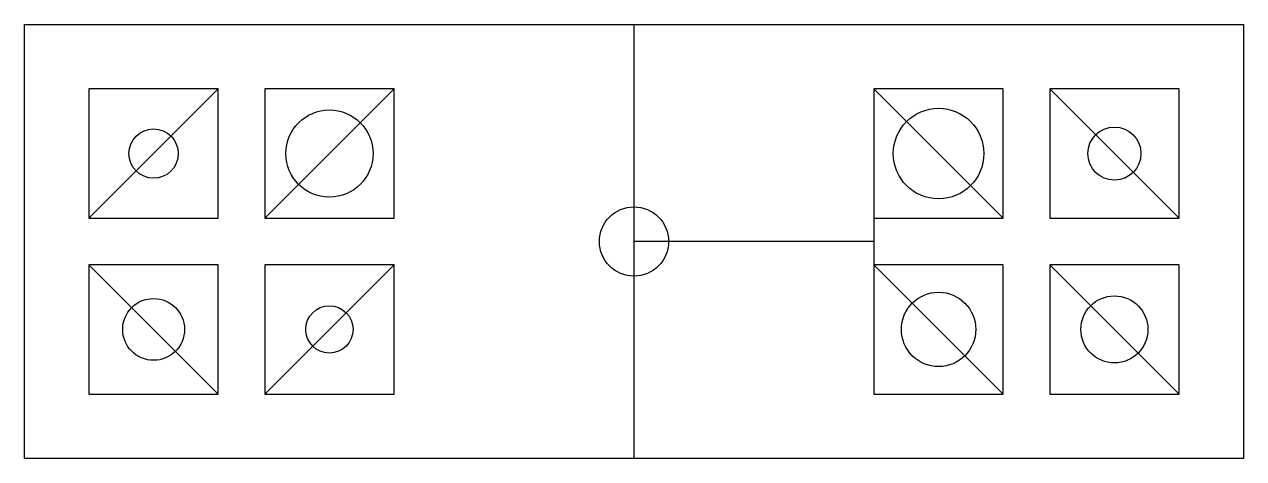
# Model space of a CAD drawing. Header units: millimetres. Extents: x 0 to 132, y -47 to 0.
import ezdxf

# ---------------------------------------------------------------- set-up
doc = ezdxf.new("R2010")
doc.units = ezdxf.units.MM
doc.layers.get('0').update_dxf_attribs({"linetype": 'CONTINUOUS'})

msp = doc.modelspace()

# ---------------------------------------------------------------- linework, layer by layer
for p, q in [((66.05, 0), (66.05, -1.697)), ((66.05, -1.697), (66.05, -47.05)), ((7, -7), (7, -21)), ((21, -7), (7, -7)), ((7, -21), (21, -7)), ((21, -21), (21, -7)), ((26.05, -7), (26.05, -21)), ((40.05, -7), (26.05, -7)), ((40.05, -7), (26.05, -21)), ((40.05, -21), (40.05, -7)), ((92.05, -7), (92.05, -21)), ((106.05, -7), (92.05, -7)), ((106.05, -21), (92.05, -7)), ((106.05, -21), (106.05, -7)), ((125.1, -7), (111.1, -7)), ((111.1, -7), (111.1, -21)), ((125.1, -21), (111.1, -7)), ((125.1, -21), (125.1, -7)), ((7, -21), (21, -21)), ((26.05, -21), (40.05, -21)), ((92.05, -21), (106.05, -21)), ((92.05, -21), (92.05, -26.05)), ((111.1, -21), (125.1, -21)), ((92.05, -23.525), (66.05, -23.525)), ((21, -26.05), (7, -26.05)), ((7, -26.05), (7, -40.05)), ((21, -40.05), (7, -26.05)), ((21, -40.05), (21, -26.05)), ((40.05, -26.05), (26.05, -26.05)), ((26.05, -26.05), (26.05, -40.05)), ((26.05, -40.05), (40.05, -26.05)), ((40.05, -40.05), (40.05, -26.05)), ((106.05, -26.05), (92.05, -26.05)), ((92.05, -26.05), (92.05, -40.05)), ((106.05, -40.05), (92.05, -26.05)), ((106.05, -40.05), (106.05, -26.05)), ((125.1, -26.05), (111.1, -26.05)), ((111.1, -26.05), (111.1, -40.05)), ((125.1, -40.05), (111.1, -26.05)), ((125.1, -40.05), (125.1, -26.05)), ((7, -40.05), (21, -40.05)), ((26.05, -40.05), (40.05, -40.05)), ((92.05, -40.05), (106.05, -40.05)), ((111.1, -40.05), (125.1, -40.05))]:
    msp.add_line(p, q)
msp.add_lwpolyline([(132.1, -47.05), (0, -47.05), (0, 0), (132.1, 0)], close=True)
for centre, radius in [((99.05, -14), 4.905), ((33.05, -14), 4.724), ((14, -14), 2.667), ((118.1, -14), 2.878), ((66.05, -23.525), 3.75), ((99.05, -33.05), 4.031), ((14, -33.05), 3.348), ((118.1, -33.05), 3.634), ((33.05, -33.05), 2.564)]:
    msp.add_circle(centre, radius)

doc.saveas('drawing.dxf')
